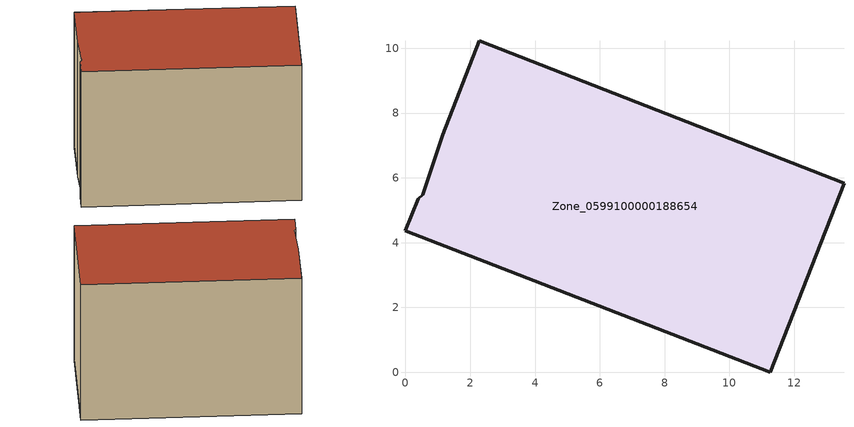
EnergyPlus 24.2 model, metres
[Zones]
Zone_0599100000188654
 floor ground (C_G): 1.15,7.33 2.27,10.23 13.54,5.84 11.27,0 0,4.36 0.39,5.36 0.54,5.47 z0
 wall outside (C_F): 2.27,10.23 1.15,7.33 0.54,5.47 0.39,5.36 0,4.36 11.27,0 13.54,5.84 2.27,10.23 z0:8.65
 roof outside (C_R): 0.54,5.47 0.39,5.36 0,4.36 11.27,0 13.54,5.84 2.27,10.23 1.15,7.33 z8.65
[BUILDING]
Pand.0599100000188654: North Axis=0; Terrain=City; Loads Convergence Tolerance Value=0.04; Temperature Convergence Tolerance Value=0.4; Solar Distribution=FullExterior; Maximum Number of Warmup Days=25; Minimum Number of Warmup Days=1
[Site:Location]
Rotterdam.The.Hague.AP_ZH_NLD Design_Conditions: Latitude=51.96; Longitude=4.45; Time Zone=1; Elevation=-4.5
[SITE:GROUNDTEMPERATURE:BUILDINGSURFACE]
18, 18, 18, 18, 18, 18, 18, 18, 18, 18, 18, 18
[MATERIAL] Thermal Absorptance=0.9; Solar Absorptance=0.7; Visible Absorptance=0.7
Name | Roughness | Thickness | Conductivity | Density | Specific Heat
G.D.1965 | MediumSmooth | 0.15 | 1 | 540 | 1210
F.D.1965 | Rough | 0.3 | 0.857143 | 1920 | 840
R.D.1965 | MediumRough | 0.2 | 0.08 | 1500 | 1000
[CONSTRUCTION]
C_G: G.D.1965
C_F: F.D.1965
C_R: R.D.1965
[ZONE]
Zone_0599100000188654: Type=1; Multiplier=1; Ceiling Height=Autocalculate; Volume=Autocalculate; Floor Area=autocalculate; Part of Total Floor Area=Yes
[ZONEINFILTRATION:DESIGNFLOWRATE]
Infil_Zone_0599100000188654: Zone or ZoneList or Space or SpaceList=Zone_0599100000188654; Schedule=AlwaysOn; Design Flow Rate Calculation Method=Flow/Area; Flow Rate per Floor Area=0.0042; Constant Term Coefficient=1; Temperature Term Coefficient=0; Velocity Term Coefficient=0; Velocity Squared Term Coefficient=0
[HVACTEMPLATE:ZONE:IDEALLOADSAIRSYSTEM]
Zone_0599100000188654: Maximum Heating Supply Air Temperature=50; Minimum Cooling Supply Air Temperature=13; Maximum Heating Supply Air Humidity Ratio=0.0156; Minimum Cooling Supply Air Humidity Ratio=0.0077; Heating Limit=NoLimit; Cooling Limit=NoLimit; Dehumidification Control Type=ConstantSensibleHeatRatio; Cooling Sensible Heat Ratio=0.7; Dehumidification Setpoint=60; Humidification Control Type=None; Humidification Setpoint=30; Outdoor Air Method=None; Outdoor Air Flow Rate per Person=0.00944; Outdoor Air Flow Rate per Zone Floor Area=0; Outdoor Air Flow Rate per Zone=0; Demand Controlled Ventilation Type=None; Outdoor Air Economizer Type=NoEconomizer; Heat Recovery Type=None; Sensible Heat Recovery Effectiveness=0.7; Latent Heat Recovery Effectiveness=0.65
[ZONECONTROL:THERMOSTAT]
ThermostatControl_Zone_0599100000188654: Zone or ZoneList=Zone_0599100000188654; Control Type Schedule=DualSetpointControlType; Control 1=Thermostat_Zone_0599100000188654; Temperature Difference Between Cutout And Setpoint=0
[THERMOSTATSETPOINT:DUALSETPOINT]
Thermostat_Zone_0599100000188654: Heating Setpoint Temperature Schedule=HeatingSetpoint_Zone_0599100000188654; Cooling Setpoint Temperature Schedule=CoolingSetpoint_Zone_0599100000188654
[SCHEDULE:COMPACT]
HeatingSetpoint_Zone_0599100000188654: Through: 12/31, For: AllDays, Until: 24:00, 21
CoolingSetpoint_Zone_0599100000188654: Through: 12/31, For: AllDays, Until: 24:00, 24
DualSetpointControlType: Through: 12/31, For: AllDays, Until: 24:00, 4
AlwaysOn: Through: 12/31, For: AllDays, Until: 24:00, 1
